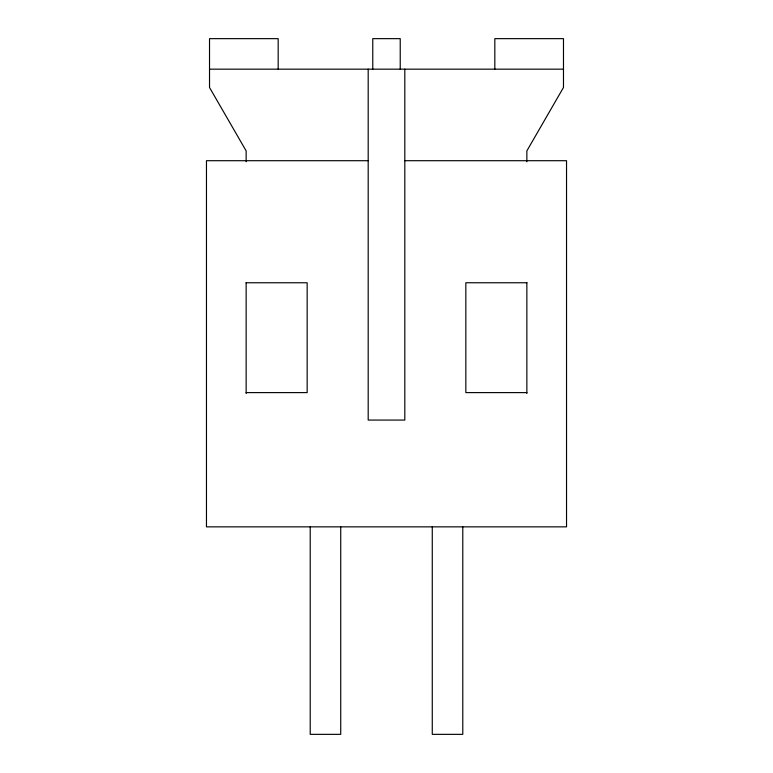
<?xml version="1.0" encoding="UTF-8"?>
<svg xmlns="http://www.w3.org/2000/svg" width="773" height="773" viewBox="0 0 773 773"><rect width="100%" height="100%" fill="white"/><g stroke="black" fill="none" stroke-linecap="round" stroke-linejoin="round"><path stroke-width="1.16" d="M209.522 69.164L563.478 69.164M368.19 160.707L206.468 160.707L206.468 526.857L566.532 526.857L566.532 160.707L404.81 160.707M246.143 282.754L307.161 282.754L307.161 392.607L246.143 392.607M526.857 282.754L465.839 282.754L465.839 392.607L526.857 392.607M526.857 161.75L526.857 150.89L563.478 87.475L563.478 38.65L494.826 38.65L494.826 69.164M526.857 282.464L526.857 393.505M462.785 526.857L462.785 734.35L432.271 734.35L432.271 526.857M404.81 69.164L404.81 420.068L368.19 420.068L368.19 69.164M400.23 69.164L400.23 38.65L372.77 38.65L372.77 69.164M340.729 526.857L340.729 734.35L310.215 734.35L310.215 526.857M278.174 69.164L278.174 38.65L209.522 38.65L209.522 87.475L246.143 150.89L246.143 161.75M246.143 282.464L246.143 393.505"/></g></svg>
